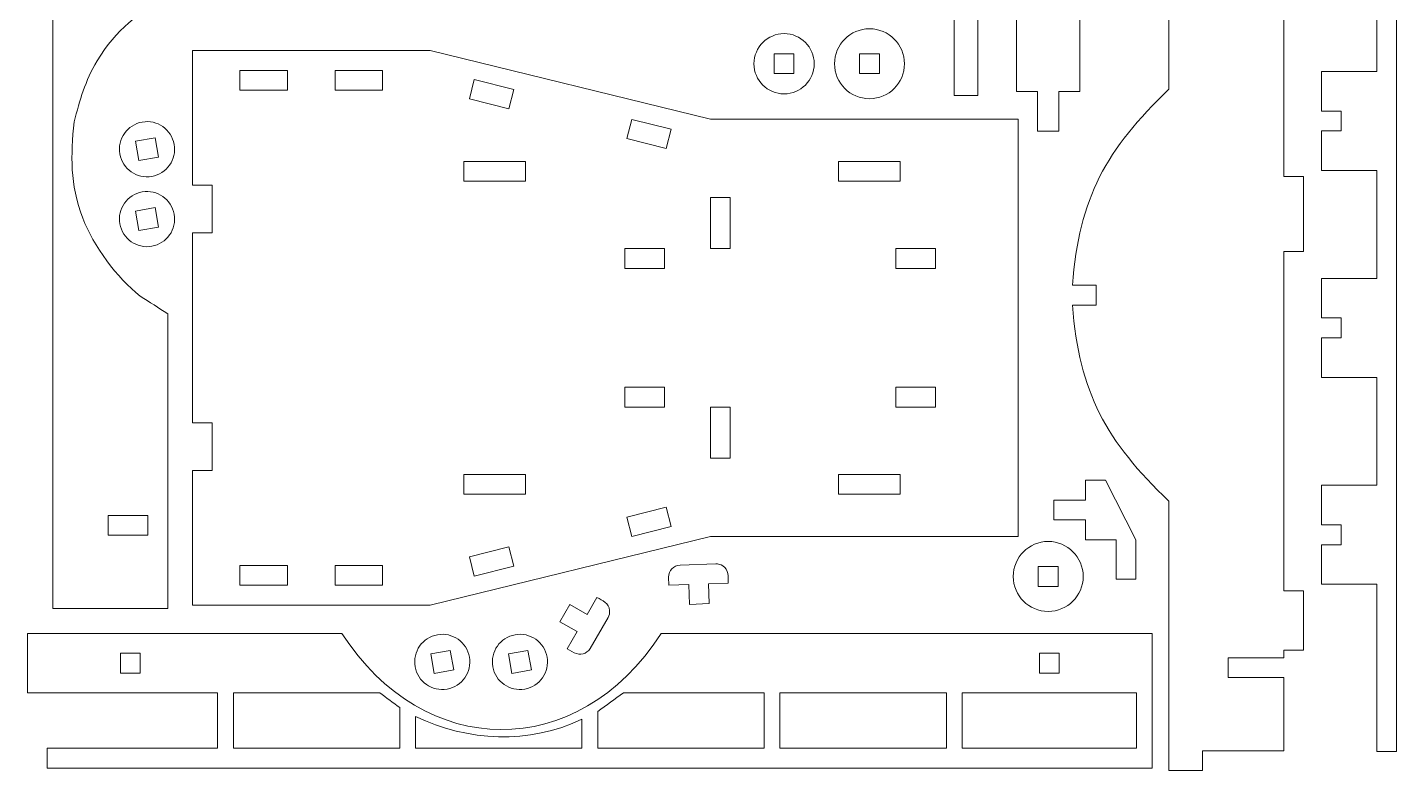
# Model space of a CAD drawing. Header units: centimetres. Extents: x -58 to 45, y -38 to 28.
# Drawn here: x -58.15 to -40.52, y 0.32 to 9.89 of the extents above; entities that cross this region are included whole.
import ezdxf

# ---------------------------------------------------------------- set-up
doc = ezdxf.new("R2010")
doc.units = ezdxf.units.CM
doc.header["$MEASUREMENT"] = 0

msp = doc.modelspace()

# ---------------------------------------------------------------- linework, layer by layer
at = {"color": 250, "lineweight": 9}
for points, knots in [([(-43.1975, 19.09445), (-43.1975, 19.09445), (-43.45248, 19.09445), (-43.45248, 19.09445), (-43.45248, 19.09445), (-43.45248, 19.09445), (-43.45248, 23.12321), (-43.45248, 23.12321), (-43.45248, 23.12321), (-43.45248, 23.12321), (-43.1975, 23.12321), (-43.1975, 23.12321), (-43.1975, 23.12321), (-43.1975, 23.12321), (-43.1975, 23.91877), (-43.1975, 23.91877), (-43.1975, 23.91877), (-43.1975, 23.91877), (-43.45248, 23.91877), (-43.45248, 23.91877), (-43.45248, 23.91877), (-43.45248, 23.91877), (-43.45248, 25.43925), (-43.45248, 25.43925), (-43.45248, 25.43925), (-43.45847, 26.05536), (-43.55644, 26.63828), (-43.7661, 27.2186), (-43.7661, 27.2186), (-43.7875, 27.27782), (-43.82487, 27.39422), (-43.86602, 27.44126), (-43.86602, 27.44126), (-43.95229, 27.53989), (-44.11148, 27.55054), (-44.21012, 27.46428), (-44.21012, 27.46428), (-44.27222, 27.40997), (-44.30482, 27.3144), (-44.28882, 27.23346), (-44.28882, 27.23346), (-44.28882, 27.23346), (-44.26844, 27.17315), (-44.26844, 27.17315), (-44.26844, 27.17315), (-44.26844, 27.17315), (-44.3969, 26.82583), (-44.3969, 26.82583), (-44.3969, 26.82583), (-44.46217, 26.63022), (-44.54593, 26.31239), (-44.58552, 26.11002), (-44.58552, 26.11002), (-44.62512, 25.90765), (-44.66734, 25.58166), (-44.68062, 25.37589), (-44.68062, 25.37589), (-44.68062, 25.37589), (-44.68844, 25.13326), (-44.68844, 25.13326), (-44.68844, 25.13326), (-44.68844, 25.13326), (-44.38656, 25.13326), (-44.38656, 25.13326), (-44.38656, 25.13326), (-44.38656, 25.13326), (-44.38656, 24.87828), (-44.38656, 24.87828), (-44.38656, 24.87828), (-44.38656, 24.87828), (-44.68844, 24.87828), (-44.68844, 24.87828), (-44.68844, 24.87828), (-44.68844, 24.87828), (-44.68062, 24.63565), (-44.68062, 24.63565), (-44.68062, 24.63565), (-44.66734, 24.42988), (-44.62512, 24.1039), (-44.58552, 23.90154), (-44.58552, 23.90154), (-44.54592, 23.69913), (-44.46218, 23.38137), (-44.3969, 23.18572), (-44.3969, 23.18572), (-44.3969, 23.18572), (-44.26844, 22.83839), (-44.26844, 22.83839), (-44.26844, 22.83839), (-44.26844, 22.83839), (-44.44133, 21.51638), (-44.44133, 21.51638), (-44.44133, 21.51638), (-44.44133, 21.51638), (-43.96246, 21.51638), (-43.96246, 21.51638), (-43.96246, 21.51638), (-43.96246, 21.51638), (-43.96246, 21.2614), (-43.96246, 21.2614), (-43.96246, 21.2614), (-43.96246, 21.2614), (-44.44133, 21.2614), (-44.44133, 21.2614), (-44.44133, 21.2614), (-44.44133, 21.2614), (-44.38591, 19.19211), (-44.38591, 19.19211), (-44.38591, 19.19211), (-44.38591, 19.19211), (-43.96276, 19.20344), (-43.96276, 19.20344), (-43.96276, 19.20344), (-43.96276, 19.20344), (-43.95593, 18.94855), (-43.95593, 18.94855), (-43.95593, 18.94855), (-43.95593, 18.94855), (-44.37908, 18.93721), (-44.37908, 18.93721), (-44.37908, 18.93721), (-44.37908, 18.93721), (-44.32171, 16.79525), (-44.32171, 16.79525), (-44.32171, 16.79525), (-44.32171, 16.79525), (-43.89856, 16.80657), (-43.89856, 16.80657), (-43.89856, 16.80657), (-43.89856, 16.80657), (-43.89174, 16.55168), (-43.89174, 16.55168), (-43.89174, 16.55168), (-43.89174, 16.55168), (-44.31488, 16.54035), (-44.31488, 16.54035), (-44.31488, 16.54035), (-44.31488, 16.54035), (-44.26844, 14.80636), (-44.26844, 14.80636), (-44.26844, 14.80636), (-44.26844, 14.80636), (-43.45248, 10.30184), (-43.45248, 10.30184), (-43.45248, 10.30184), (-43.45248, 10.30184), (-43.45248, 9.09468), (-43.45248, 9.09468), (-43.45248, 9.09468), (-44.25792, 8.32366), (-44.60984, 7.69559), (-44.69254, 6.57032), (-44.69254, 6.57032), (-44.69254, 6.57032), (-44.38656, 6.57032), (-44.38656, 6.57032), (-44.38656, 6.57032), (-44.38656, 6.57032), (-44.38656, 6.31534), (-44.38656, 6.31534), (-44.38656, 6.31534), (-44.38656, 6.31534), (-44.69254, 6.31534), (-44.69254, 6.31534), (-44.69254, 6.31534), (-44.60983, 5.19007), (-44.25792, 4.562), (-43.45248, 3.79098), (-43.45248, 3.79098), (-43.45248, 3.79098), (-43.45248, 0.32318), (-43.45248, 0.32318), (-43.45248, 0.32318), (-43.45248, 0.32318), (-43.01901, 0.32318), (-43.01901, 0.32318), (-43.01901, 0.32318), (-43.01901, 0.32318), (-43.01901, 0.57816), (-43.01901, 0.57816), (-43.01901, 0.57816), (-43.01901, 0.57816), (-41.97357, 0.57816), (-41.97357, 0.57816), (-41.97357, 0.57816), (-41.97357, 0.57816), (-41.97357, 1.52161), (-41.97357, 1.52161), (-41.97357, 1.52161), (-41.97357, 1.52161), (-42.68753, 1.52161), (-42.68753, 1.52161), (-42.68753, 1.52161), (-42.68753, 1.52161), (-42.68753, 1.77659), (-42.68753, 1.77659), (-42.68753, 1.77659), (-42.68753, 1.77659), (-41.97357, 1.77659), (-41.97357, 1.77659), (-41.97357, 1.77659), (-41.97357, 1.77659), (-41.97357, 1.87481), (-41.97357, 1.87481), (-41.97357, 1.87481), (-41.97357, 1.87481), (-41.71859, 1.87481), (-41.71859, 1.87481), (-41.71859, 1.87481), (-41.71859, 1.87481), (-41.71859, 2.63749), (-41.71859, 2.63749), (-41.71859, 2.63749), (-41.71859, 2.63749), (-41.97357, 2.63749), (-41.97357, 2.63749), (-41.97357, 2.63749), (-41.97357, 2.63749), (-41.97357, 7.00512), (-41.97357, 7.00512), (-41.97357, 7.00512), (-41.97357, 7.00512), (-41.71859, 7.00512), (-41.71859, 7.00512), (-41.71859, 7.00512), (-41.71859, 7.00512), (-41.71859, 7.97178), (-41.71859, 7.97178), (-41.71859, 7.97178), (-41.71859, 7.97178), (-41.97357, 7.97178), (-41.97357, 7.97178), (-41.97357, 7.97178), (-41.97357, 7.97178), (-41.97357, 11.82945), (-41.97357, 11.82945), (-41.97357, 11.82945), (-41.97357, 11.82945), (-41.71859, 11.82945), (-41.71859, 11.82945), (-41.71859, 11.82945), (-41.71859, 11.82945), (-41.71859, 12.79611), (-41.71859, 12.79611), (-41.71859, 12.79611), (-41.71859, 12.79611), (-41.97357, 12.79611), (-41.97357, 12.79611), (-41.97357, 12.79611), (-41.97357, 12.79611), (-41.97357, 13.35294), (-41.97357, 13.35294), (-41.97357, 13.35294), (-41.97357, 13.35294), (-42.68753, 13.35294), (-42.68753, 13.35294), (-42.68753, 13.35294), (-42.68753, 13.35294), (-42.68753, 13.60792), (-42.68753, 13.60792), (-42.68753, 13.60792), (-42.68753, 13.60792), (-41.97357, 13.60792), (-41.97357, 13.60792), (-41.97357, 13.60792), (-41.97357, 13.60792), (-41.97357, 14.80636), (-41.97357, 14.80636), (-41.97357, 14.80636), (-41.97357, 14.80636), (-43.45248, 14.80636), (-43.45248, 14.80636), (-43.45248, 14.80636), (-43.45248, 14.80636), (-43.45248, 18.2989), (-43.45248, 18.2989), (-43.45248, 18.2989), (-43.45248, 18.2989), (-43.1975, 18.2989), (-43.1975, 18.2989), (-43.1975, 18.2989), (-43.1975, 18.2989), (-43.1975, 19.09445), (-43.1975, 19.09445)], [0, 0, 0, 0, 0.01388889, 0.01388889, 0.01388889, 0.01388889, 0.02777778, 0.02777778, 0.02777778, 0.02777778, 0.04166667, 0.04166667, 0.04166667, 0.04166667, 0.05555556, 0.05555556, 0.05555556, 0.05555556, 0.06944444, 0.06944444, 0.06944444, 0.06944444, 0.08333333, 0.08333333, 0.08333333, 0.08333333, 0.09722222, 0.09722222, 0.09722222, 0.09722222, 0.11111111, 0.11111111, 0.11111111, 0.11111111, 0.125, 0.125, 0.125, 0.125, 0.13888889, 0.13888889, 0.13888889, 0.13888889, 0.15277778, 0.15277778, 0.15277778, 0.15277778, 0.16666667, 0.16666667, 0.16666667, 0.16666667, 0.18055556, 0.18055556, 0.18055556, 0.18055556, 0.19444444, 0.19444444, 0.19444444, 0.19444444, 0.20833333, 0.20833333, 0.20833333, 0.20833333, 0.22222222, 0.22222222, 0.22222222, 0.22222222, 0.23611111, 0.23611111, 0.23611111, 0.23611111, 0.25, 0.25, 0.25, 0.25, 0.26388889, 0.26388889, 0.26388889, 0.26388889, 0.27777778, 0.27777778, 0.27777778, 0.27777778, 0.29166667, 0.29166667, 0.29166667, 0.29166667, 0.30555556, 0.30555556, 0.30555556, 0.30555556, 0.31944444, 0.31944444, 0.31944444, 0.31944444, 0.33333333, 0.33333333, 0.33333333, 0.33333333, 0.34722222, 0.34722222, 0.34722222, 0.34722222, 0.36111111, 0.36111111, 0.36111111, 0.36111111, 0.375, 0.375, 0.375, 0.375, 0.38888889, 0.38888889, 0.38888889, 0.38888889, 0.40277778, 0.40277778, 0.40277778, 0.40277778, 0.41666667, 0.41666667, 0.41666667, 0.41666667, 0.43055556, 0.43055556, 0.43055556, 0.43055556, 0.44444444, 0.44444444, 0.44444444, 0.44444444, 0.45833333, 0.45833333, 0.45833333, 0.45833333, 0.47222222, 0.47222222, 0.47222222, 0.47222222, 0.48611111, 0.48611111, 0.48611111, 0.48611111, 0.5, 0.5, 0.5, 0.5, 0.51388889, 0.51388889, 0.51388889, 0.51388889, 0.52777778, 0.52777778, 0.52777778, 0.52777778, 0.54166667, 0.54166667, 0.54166667, 0.54166667, 0.55555556, 0.55555556, 0.55555556, 0.55555556, 0.56944444, 0.56944444, 0.56944444, 0.56944444, 0.58333333, 0.58333333, 0.58333333, 0.58333333, 0.59722222, 0.59722222, 0.59722222, 0.59722222, 0.61111111, 0.61111111, 0.61111111, 0.61111111, 0.625, 0.625, 0.625, 0.625, 0.63888889, 0.63888889, 0.63888889, 0.63888889, 0.65277778, 0.65277778, 0.65277778, 0.65277778, 0.66666667, 0.66666667, 0.66666667, 0.66666667, 0.68055556, 0.68055556, 0.68055556, 0.68055556, 0.69444444, 0.69444444, 0.69444444, 0.69444444, 0.70833333, 0.70833333, 0.70833333, 0.70833333, 0.72222222, 0.72222222, 0.72222222, 0.72222222, 0.73611111, 0.73611111, 0.73611111, 0.73611111, 0.75, 0.75, 0.75, 0.75, 0.76388889, 0.76388889, 0.76388889, 0.76388889, 0.77777778, 0.77777778, 0.77777778, 0.77777778, 0.79166667, 0.79166667, 0.79166667, 0.79166667, 0.80555556, 0.80555556, 0.80555556, 0.80555556, 0.81944444, 0.81944444, 0.81944444, 0.81944444, 0.83333333, 0.83333333, 0.83333333, 0.83333333, 0.84722222, 0.84722222, 0.84722222, 0.84722222, 0.86111111, 0.86111111, 0.86111111, 0.86111111, 0.875, 0.875, 0.875, 0.875, 0.88888889, 0.88888889, 0.88888889, 0.88888889, 0.90277778, 0.90277778, 0.90277778, 0.90277778, 0.91666667, 0.91666667, 0.91666667, 0.91666667, 0.93055556, 0.93055556, 0.93055556, 0.93055556, 0.94444444, 0.94444444, 0.94444444, 0.94444444, 0.95833333, 0.95833333, 0.95833333, 0.95833333, 0.97222222, 0.97222222, 0.97222222, 0.97222222, 1, 1, 1, 1]), ([(-46.21712, 10.29059), (-46.21712, 10.29059), (-46.21712, 9.01567), (-46.21712, 9.01567), (-46.21712, 9.01567), (-46.21712, 9.01567), (-45.91114, 9.01567), (-45.91114, 9.01567), (-45.91114, 9.01567), (-45.91114, 9.01567), (-45.91114, 17.4302), (-45.91114, 17.4302), (-45.91114, 17.4302), (-45.91114, 17.4302), (-46.21712, 17.4302), (-46.21712, 17.4302), (-46.21712, 17.4302), (-46.21712, 17.4302), (-46.21712, 16.15527), (-46.21712, 16.15527), (-46.21712, 16.15527), (-46.21712, 16.15527), (-46.54845, 16.15527), (-46.54845, 16.15527), (-46.54845, 16.15527), (-46.54845, 16.15527), (-46.89998, 15.91049), (-46.89998, 15.91049), (-46.89998, 15.91049), (-46.89998, 15.91049), (-46.89998, 15.36481), (-46.89998, 15.36481), (-46.89998, 15.36481), (-46.89998, 15.36481), (-46.39001, 15.36481), (-46.39001, 15.36481), (-46.39001, 15.36481), (-46.39001, 15.36481), (-46.39001, 15.10983), (-46.39001, 15.10983), (-46.39001, 15.10983), (-46.39001, 15.10983), (-46.89998, 15.10983), (-46.89998, 15.10983), (-46.89998, 15.10983), (-46.89998, 15.10983), (-46.89998, 11.33604), (-46.89998, 11.33604), (-46.89998, 11.33604), (-46.89998, 11.33604), (-46.39001, 11.33604), (-46.39001, 11.33604), (-46.39001, 11.33604), (-46.39001, 11.33604), (-46.39001, 11.08105), (-46.39001, 11.08105), (-46.39001, 11.08105), (-46.39001, 11.08105), (-46.89998, 11.08105), (-46.89998, 11.08105), (-46.89998, 11.08105), (-46.89998, 11.08105), (-46.89998, 10.53537), (-46.89998, 10.53537), (-46.89998, 10.53537), (-46.89998, 10.53537), (-46.54845, 10.29059), (-46.54845, 10.29059), (-46.54845, 10.29059), (-46.54845, 10.29059), (-46.21712, 10.29059), (-46.21712, 10.29059)], [0, 0, 0, 0, 0.05263158, 0.05263158, 0.05263158, 0.05263158, 0.10526316, 0.10526316, 0.10526316, 0.10526316, 0.15789474, 0.15789474, 0.15789474, 0.15789474, 0.21052632, 0.21052632, 0.21052632, 0.21052632, 0.26315789, 0.26315789, 0.26315789, 0.26315789, 0.31578947, 0.31578947, 0.31578947, 0.31578947, 0.36842105, 0.36842105, 0.36842105, 0.36842105, 0.42105263, 0.42105263, 0.42105263, 0.42105263, 0.47368421, 0.47368421, 0.47368421, 0.47368421, 0.52631579, 0.52631579, 0.52631579, 0.52631579, 0.57894737, 0.57894737, 0.57894737, 0.57894737, 0.63157895, 0.63157895, 0.63157895, 0.63157895, 0.68421053, 0.68421053, 0.68421053, 0.68421053, 0.73684211, 0.73684211, 0.73684211, 0.73684211, 0.78947368, 0.78947368, 0.78947368, 0.78947368, 0.84210526, 0.84210526, 0.84210526, 0.84210526, 0.89473684, 0.89473684, 0.89473684, 0.89473684, 1, 1, 1, 1]), ([(-47.30556, 9.87293), (-47.05703, 9.87293), (-46.85556, 9.67146), (-46.85556, 9.42293), (-46.85556, 9.42293), (-46.85556, 9.1744), (-47.05703, 8.97293), (-47.30556, 8.97293), (-47.30556, 8.97293), (-47.55409, 8.97293), (-47.75556, 9.1744), (-47.75556, 9.42293), (-47.75556, 9.42293), (-47.75556, 9.67146), (-47.55409, 9.87293), (-47.30556, 9.87293)], [0, 0, 0, 0, 0.2, 0.2, 0.2, 0.2, 0.4, 0.4, 0.4, 0.4, 0.6, 0.6, 0.6, 0.6, 1, 1, 1, 1]), ([(-48.40556, 9.81041), (-48.19156, 9.81041), (-48.01808, 9.63693), (-48.01808, 9.42293), (-48.01808, 9.42293), (-48.01808, 9.20893), (-48.19156, 9.03545), (-48.40556, 9.03545), (-48.40556, 9.03545), (-48.61956, 9.03545), (-48.79304, 9.20893), (-48.79304, 9.42293), (-48.79304, 9.42293), (-48.79304, 9.63693), (-48.61956, 9.81041), (-48.40556, 9.81041)], [0, 0, 0, 0, 0.2, 0.2, 0.2, 0.2, 0.4, 0.4, 0.4, 0.4, 0.6, 0.6, 0.6, 0.6, 1, 1, 1, 1]), ([(-48.53302, 9.29546), (-48.53302, 9.29546), (-48.27809, 9.29546), (-48.27809, 9.29546), (-48.27809, 9.29546), (-48.27809, 9.29546), (-48.27809, 9.55039), (-48.27809, 9.55039), (-48.27809, 9.55039), (-48.27809, 9.55039), (-48.53302, 9.55039), (-48.53302, 9.55039), (-48.53302, 9.55039), (-48.53302, 9.55039), (-48.53302, 9.29546), (-48.53302, 9.29546)], [0, 0, 0, 0, 0.2, 0.2, 0.2, 0.2, 0.4, 0.4, 0.4, 0.4, 0.6, 0.6, 0.6, 0.6, 1, 1, 1, 1]), ([(-47.17809, 9.29547), (-47.17809, 9.29547), (-47.43302, 9.29547), (-47.43302, 9.29547), (-47.43302, 9.29547), (-47.43302, 9.29547), (-47.43302, 9.55039), (-47.43302, 9.55039), (-47.43302, 9.55039), (-47.43302, 9.55039), (-47.17809, 9.55039), (-47.17809, 9.55039), (-47.17809, 9.55039), (-47.17809, 9.55039), (-47.17809, 9.29547), (-47.17809, 9.29547)], [0, 0, 0, 0, 0.2, 0.2, 0.2, 0.2, 0.4, 0.4, 0.4, 0.4, 0.6, 0.6, 0.6, 0.6, 1, 1, 1, 1]), ([(-56.95514, 8.26129), (-56.98918, 8.45435), (-56.86026, 8.63847), (-56.6672, 8.67251), (-56.6672, 8.67251), (-56.47414, 8.70655), (-56.29002, 8.57763), (-56.25598, 8.38457), (-56.25598, 8.38457), (-56.22194, 8.19151), (-56.35086, 8.00739), (-56.54392, 7.97335), (-56.54392, 7.97335), (-56.73698, 7.93931), (-56.9211, 8.06823), (-56.95514, 8.26129)], [0, 0, 0, 0, 0.2, 0.2, 0.2, 0.2, 0.4, 0.4, 0.4, 0.4, 0.6, 0.6, 0.6, 0.6, 1, 1, 1, 1]), ([(-56.4579, 8.21955), (-56.4579, 8.21955), (-56.50216, 8.47061), (-56.50216, 8.47061), (-56.50216, 8.47061), (-56.50216, 8.47061), (-56.75322, 8.42634), (-56.75322, 8.42634), (-56.75322, 8.42634), (-56.75322, 8.42634), (-56.70895, 8.17528), (-56.70895, 8.17528), (-56.70895, 8.17528), (-56.70895, 8.17528), (-56.4579, 8.21955), (-56.4579, 8.21955)], [0, 0, 0, 0, 0.2, 0.2, 0.2, 0.2, 0.4, 0.4, 0.4, 0.4, 0.6, 0.6, 0.6, 0.6, 1, 1, 1, 1]), ([(-56.95514, 7.36129), (-56.98918, 7.55435), (-56.86026, 7.73847), (-56.6672, 7.77251), (-56.6672, 7.77251), (-56.47414, 7.80655), (-56.29002, 7.67763), (-56.25598, 7.48457), (-56.25598, 7.48457), (-56.22194, 7.29151), (-56.35086, 7.10739), (-56.54392, 7.07335), (-56.54392, 7.07335), (-56.73698, 7.03931), (-56.9211, 7.16823), (-56.95514, 7.36129)], [0, 0, 0, 0, 0.2, 0.2, 0.2, 0.2, 0.4, 0.4, 0.4, 0.4, 0.6, 0.6, 0.6, 0.6, 1, 1, 1, 1]), ([(-56.4579, 7.31955), (-56.4579, 7.31955), (-56.50216, 7.57061), (-56.50216, 7.57061), (-56.50216, 7.57061), (-56.50216, 7.57061), (-56.75322, 7.52634), (-56.75322, 7.52634), (-56.75322, 7.52634), (-56.75322, 7.52634), (-56.70895, 7.27528), (-56.70895, 7.27528), (-56.70895, 7.27528), (-56.70895, 7.27528), (-56.4579, 7.31955), (-56.4579, 7.31955)], [0, 0, 0, 0, 0.2, 0.2, 0.2, 0.2, 0.4, 0.4, 0.4, 0.4, 0.6, 0.6, 0.6, 0.6, 1, 1, 1, 1]), ([(-45.00556, 3.27293), (-44.75703, 3.27293), (-44.55556, 3.07146), (-44.55556, 2.82293), (-44.55556, 2.82293), (-44.55556, 2.5744), (-44.75703, 2.37293), (-45.00556, 2.37293), (-45.00556, 2.37293), (-45.25409, 2.37293), (-45.45556, 2.5744), (-45.45556, 2.82293), (-45.45556, 2.82293), (-45.45556, 3.07146), (-45.25409, 3.27293), (-45.00556, 3.27293)], [0, 0, 0, 0, 0.2, 0.2, 0.2, 0.2, 0.4, 0.4, 0.4, 0.4, 0.6, 0.6, 0.6, 0.6, 1, 1, 1, 1]), ([(-44.87809, 2.69547), (-44.87809, 2.69547), (-45.13302, 2.69547), (-45.13302, 2.69547), (-45.13302, 2.69547), (-45.13302, 2.69547), (-45.13302, 2.95039), (-45.13302, 2.95039), (-45.13302, 2.95039), (-45.13302, 2.95039), (-44.87809, 2.95039), (-44.87809, 2.95039), (-44.87809, 2.95039), (-44.87809, 2.95039), (-44.87809, 2.69547), (-44.87809, 2.69547)], [0, 0, 0, 0, 0.2, 0.2, 0.2, 0.2, 0.4, 0.4, 0.4, 0.4, 0.6, 0.6, 0.6, 0.6, 1, 1, 1, 1]), ([(-53.15514, 1.66129), (-53.18918, 1.85435), (-53.06026, 2.03847), (-52.8672, 2.07251), (-52.8672, 2.07251), (-52.67414, 2.10655), (-52.49002, 1.97763), (-52.45598, 1.78457), (-52.45598, 1.78457), (-52.42194, 1.59151), (-52.55086, 1.40739), (-52.74392, 1.37335), (-52.74392, 1.37335), (-52.93698, 1.33931), (-53.1211, 1.46823), (-53.15514, 1.66129)], [0, 0, 0, 0, 0.2, 0.2, 0.2, 0.2, 0.4, 0.4, 0.4, 0.4, 0.6, 0.6, 0.6, 0.6, 1, 1, 1, 1]), ([(-52.15514, 1.66129), (-52.18918, 1.85435), (-52.06026, 2.03847), (-51.8672, 2.07251), (-51.8672, 2.07251), (-51.67414, 2.10655), (-51.49002, 1.97763), (-51.45598, 1.78457), (-51.45598, 1.78457), (-51.42194, 1.59151), (-51.55086, 1.40739), (-51.74392, 1.37335), (-51.74392, 1.37335), (-51.93698, 1.33931), (-52.1211, 1.46823), (-52.15514, 1.66129)], [0, 0, 0, 0, 0.2, 0.2, 0.2, 0.2, 0.4, 0.4, 0.4, 0.4, 0.6, 0.6, 0.6, 0.6, 1, 1, 1, 1]), ([(-52.6579, 1.61955), (-52.6579, 1.61955), (-52.70216, 1.87061), (-52.70216, 1.87061), (-52.70216, 1.87061), (-52.70216, 1.87061), (-52.95322, 1.82634), (-52.95322, 1.82634), (-52.95322, 1.82634), (-52.95322, 1.82634), (-52.90895, 1.57528), (-52.90895, 1.57528), (-52.90895, 1.57528), (-52.90895, 1.57528), (-52.6579, 1.61955), (-52.6579, 1.61955)], [0, 0, 0, 0, 0.2, 0.2, 0.2, 0.2, 0.4, 0.4, 0.4, 0.4, 0.6, 0.6, 0.6, 0.6, 1, 1, 1, 1]), ([(-51.6579, 1.61955), (-51.6579, 1.61955), (-51.70216, 1.87061), (-51.70216, 1.87061), (-51.70216, 1.87061), (-51.70216, 1.87061), (-51.95322, 1.82634), (-51.95322, 1.82634), (-51.95322, 1.82634), (-51.95322, 1.82634), (-51.90895, 1.57528), (-51.90895, 1.57528), (-51.90895, 1.57528), (-51.90895, 1.57528), (-51.6579, 1.61955), (-51.6579, 1.61955)], [0, 0, 0, 0, 0.2, 0.2, 0.2, 0.2, 0.4, 0.4, 0.4, 0.4, 0.6, 0.6, 0.6, 0.6, 1, 1, 1, 1])]:
    msp.add_open_spline(points, degree=3, knots=knots, dxfattribs=at)
at = {"lineweight": 9}
for points, knots in [([(-57.54477, 8.67706), (-57.58507, 8.23395), (-57.60194, 7.88327), (-57.43179, 7.43518), (-57.43179, 7.43518), (-57.2959, 7.07731), (-56.99359, 6.66709), (-56.69201, 6.43132), (-56.69201, 6.43132), (-56.57428, 6.35539), (-56.45655, 6.27947), (-56.33882, 6.20354), (-56.33882, 6.20354), (-56.33882, 4.93921), (-56.33882, 3.67489), (-56.33882, 2.41056), (-56.33882, 2.41056), (-56.83167, 2.41056), (-57.32453, 2.41056), (-57.81738, 2.41056), (-57.81738, 2.41056), (-57.81738, 6.36188), (-57.81738, 10.3132), (-57.81738, 14.26452), (-57.81738, 14.26452), (-57.90235, 14.26452), (-57.98733, 14.26452), (-58.0723, 14.26452), (-58.0723, 14.26452), (-58.0723, 14.52794), (-58.0723, 14.79136), (-58.0723, 15.05478), (-58.0723, 15.05478), (-57.98733, 15.05478), (-57.90235, 15.05478), (-57.81738, 15.05478), (-57.81738, 15.05478), (-57.81738, 15.58162), (-57.81738, 16.10847), (-57.81738, 16.63531), (-57.81738, 16.63531), (-57.32453, 16.63531), (-56.83167, 16.63531), (-56.33882, 16.63531), (-56.33882, 16.63531), (-56.33882, 14.52804), (-56.33882, 12.42076), (-56.33882, 10.31349), (-56.33882, 10.31349), (-56.71275, 10.07232), (-56.99937, 9.86968), (-57.24761, 9.45962), (-57.24761, 9.45962), (-57.40577, 9.19837), (-57.4674, 8.95426), (-57.54477, 8.67706)], [0, 0, 0, 0, 0.06666667, 0.06666667, 0.06666667, 0.06666667, 0.13333333, 0.13333333, 0.13333333, 0.13333333, 0.2, 0.2, 0.2, 0.2, 0.26666667, 0.26666667, 0.26666667, 0.26666667, 0.33333333, 0.33333333, 0.33333333, 0.33333333, 0.4, 0.4, 0.4, 0.4, 0.46666667, 0.46666667, 0.46666667, 0.46666667, 0.53333333, 0.53333333, 0.53333333, 0.53333333, 0.6, 0.6, 0.6, 0.6, 0.66666667, 0.66666667, 0.66666667, 0.66666667, 0.73333333, 0.73333333, 0.73333333, 0.73333333, 0.8, 0.8, 0.8, 0.8, 0.86666667, 0.86666667, 0.86666667, 0.86666667, 1, 1, 1, 1]), ([(-45.14152, 15.69186), (-45.14152, 15.69186), (-45.14152, 15.18201), (-45.14152, 15.18201), (-45.14152, 15.18201), (-45.14152, 15.18201), (-45.41344, 15.18201), (-45.41344, 15.18201), (-45.41344, 15.18201), (-45.41344, 15.18201), (-45.41344, 9.06384), (-45.41344, 9.06384), (-45.41344, 9.06384), (-45.41344, 9.06384), (-45.14152, 9.06384), (-45.14152, 9.06384), (-45.14152, 9.06384), (-45.14152, 9.06384), (-45.14152, 8.554), (-45.14152, 8.554), (-45.14152, 8.554), (-45.14152, 8.554), (-44.8696, 8.554), (-44.8696, 8.554), (-44.8696, 8.554), (-44.8696, 8.554), (-44.8696, 9.06384), (-44.8696, 9.06384), (-44.8696, 9.06384), (-44.8696, 9.06384), (-44.59768, 9.06384), (-44.59768, 9.06384), (-44.59768, 9.06384), (-44.59768, 9.06384), (-44.59768, 15.18201), (-44.59768, 15.18201), (-44.59768, 15.18201), (-44.59768, 15.18201), (-44.8696, 15.18201), (-44.8696, 15.18201), (-44.8696, 15.18201), (-44.8696, 15.18201), (-44.8696, 15.69186), (-44.8696, 15.69186), (-44.8696, 15.69186), (-44.8696, 15.69186), (-45.14152, 15.69186), (-45.14152, 15.69186)], [0, 0, 0, 0, 0.07692308, 0.07692308, 0.07692308, 0.07692308, 0.15384615, 0.15384615, 0.15384615, 0.15384615, 0.23076923, 0.23076923, 0.23076923, 0.23076923, 0.30769231, 0.30769231, 0.30769231, 0.30769231, 0.38461538, 0.38461538, 0.38461538, 0.38461538, 0.46153846, 0.46153846, 0.46153846, 0.46153846, 0.53846154, 0.53846154, 0.53846154, 0.53846154, 0.61538462, 0.61538462, 0.61538462, 0.61538462, 0.69230769, 0.69230769, 0.69230769, 0.69230769, 0.76923077, 0.76923077, 0.76923077, 0.76923077, 0.84615385, 0.84615385, 0.84615385, 0.84615385, 1, 1, 1, 1]), ([(-41.23499, 3.23152), (-41.23499, 3.23152), (-41.23499, 3.48644), (-41.23499, 3.48644), (-41.23499, 3.48644), (-41.23499, 3.48644), (-41.48992, 3.48644), (-41.48992, 3.48644), (-41.48992, 3.48644), (-41.48992, 3.48644), (-41.48992, 3.99629), (-41.48992, 3.99629), (-41.48992, 3.99629), (-41.48992, 3.99629), (-40.77613, 3.99629), (-40.77613, 3.99629), (-40.77613, 3.99629), (-40.77613, 3.99629), (-40.77613, 5.38563), (-40.77613, 5.38563), (-40.77613, 5.38563), (-40.77613, 5.38563), (-41.48992, 5.38563), (-41.48992, 5.38563), (-41.48992, 5.38563), (-41.48992, 5.38563), (-41.48992, 5.89547), (-41.48992, 5.89547), (-41.48992, 5.89547), (-41.48992, 5.89547), (-41.23499, 5.89547), (-41.23499, 5.89547), (-41.23499, 5.89547), (-41.23499, 5.89547), (-41.23499, 6.1504), (-41.23499, 6.1504), (-41.23499, 6.1504), (-41.23499, 6.1504), (-41.48992, 6.1504), (-41.48992, 6.1504), (-41.48992, 6.1504), (-41.48992, 6.1504), (-41.48992, 6.66024), (-41.48992, 6.66024), (-41.48992, 6.66024), (-41.48992, 6.66024), (-40.77613, 6.66024), (-40.77613, 6.66024), (-40.77613, 6.66024), (-40.77613, 6.66024), (-40.77613, 8.04958), (-40.77613, 8.04958), (-40.77613, 8.04958), (-40.77613, 8.04958), (-41.48992, 8.04958), (-41.48992, 8.04958), (-41.48992, 8.04958), (-41.48992, 8.04958), (-41.48992, 8.55943), (-41.48992, 8.55943), (-41.48992, 8.55943), (-41.48992, 8.55943), (-41.23499, 8.55943), (-41.23499, 8.55943), (-41.23499, 8.55943), (-41.23499, 8.55943), (-41.23499, 8.81435), (-41.23499, 8.81435), (-41.23499, 8.81435), (-41.23499, 8.81435), (-41.48992, 8.81435), (-41.48992, 8.81435), (-41.48992, 8.81435), (-41.48992, 8.81435), (-41.48992, 9.3242), (-41.48992, 9.3242), (-41.48992, 9.3242), (-41.48992, 9.3242), (-40.77613, 9.3242), (-40.77613, 9.3242), (-40.77613, 9.3242), (-40.77613, 9.3242), (-40.77613, 11.4783), (-40.77613, 11.4783), (-40.77613, 11.4783), (-40.77613, 11.4783), (-40.52121, 11.4783), (-40.52121, 11.4783), (-40.52121, 11.4783), (-40.52121, 11.4783), (-40.52121, 0.56757), (-40.52121, 0.56757), (-40.52121, 0.56757), (-40.52121, 0.56757), (-40.77613, 0.56757), (-40.77613, 0.56757), (-40.77613, 0.56757), (-40.77613, 0.56757), (-40.77613, 2.72167), (-40.77613, 2.72167), (-40.77613, 2.72167), (-40.77613, 2.72167), (-41.48992, 2.72167), (-41.48992, 2.72167), (-41.48992, 2.72167), (-41.48992, 2.72167), (-41.48992, 3.23152), (-41.48992, 3.23152), (-41.48992, 3.23152), (-41.48992, 3.23152), (-41.23499, 3.23152), (-41.23499, 3.23152)], [0, 0, 0, 0, 0.03448276, 0.03448276, 0.03448276, 0.03448276, 0.06896552, 0.06896552, 0.06896552, 0.06896552, 0.10344828, 0.10344828, 0.10344828, 0.10344828, 0.13793103, 0.13793103, 0.13793103, 0.13793103, 0.17241379, 0.17241379, 0.17241379, 0.17241379, 0.20689655, 0.20689655, 0.20689655, 0.20689655, 0.24137931, 0.24137931, 0.24137931, 0.24137931, 0.27586207, 0.27586207, 0.27586207, 0.27586207, 0.31034483, 0.31034483, 0.31034483, 0.31034483, 0.34482759, 0.34482759, 0.34482759, 0.34482759, 0.37931034, 0.37931034, 0.37931034, 0.37931034, 0.4137931, 0.4137931, 0.4137931, 0.4137931, 0.44827586, 0.44827586, 0.44827586, 0.44827586, 0.48275862, 0.48275862, 0.48275862, 0.48275862, 0.51724138, 0.51724138, 0.51724138, 0.51724138, 0.55172414, 0.55172414, 0.55172414, 0.55172414, 0.5862069, 0.5862069, 0.5862069, 0.5862069, 0.62068966, 0.62068966, 0.62068966, 0.62068966, 0.65517241, 0.65517241, 0.65517241, 0.65517241, 0.68965517, 0.68965517, 0.68965517, 0.68965517, 0.72413793, 0.72413793, 0.72413793, 0.72413793, 0.75862069, 0.75862069, 0.75862069, 0.75862069, 0.79310345, 0.79310345, 0.79310345, 0.79310345, 0.82758621, 0.82758621, 0.82758621, 0.82758621, 0.86206897, 0.86206897, 0.86206897, 0.86206897, 0.89655172, 0.89655172, 0.89655172, 0.89655172, 0.93103448, 0.93103448, 0.93103448, 0.93103448, 1, 1, 1, 1]), ([(-56.02072, 4.18748), (-56.02072, 4.18748), (-56.02072, 2.454), (-56.02072, 2.454), (-56.02072, 2.454), (-56.02072, 2.454), (-52.96164, 2.454), (-52.96164, 2.454), (-52.96164, 2.454), (-52.96164, 2.454), (-49.35467, 3.33708), (-49.35467, 3.33708), (-49.35467, 3.33708), (-49.35467, 3.33708), (-45.3904, 3.33708), (-45.3904, 3.33708), (-45.3904, 3.33708), (-45.3904, 3.33708), (-45.3904, 8.70877), (-45.3904, 8.70877), (-45.3904, 8.70877), (-45.3904, 8.70877), (-49.35467, 8.70877), (-49.35467, 8.70877), (-49.35467, 8.70877), (-49.35467, 8.70877), (-52.96164, 9.59186), (-52.96164, 9.59186), (-52.96164, 9.59186), (-52.96164, 9.59186), (-56.02072, 9.59186), (-56.02072, 9.59186), (-56.02072, 9.59186), (-56.02072, 9.59186), (-56.02072, 7.85838), (-56.02072, 7.85838), (-56.02072, 7.85838), (-56.02072, 7.85838), (-55.7658, 7.85838), (-55.7658, 7.85838), (-55.7658, 7.85838), (-55.7658, 7.85838), (-55.7658, 7.24656), (-55.7658, 7.24656), (-55.7658, 7.24656), (-55.7658, 7.24656), (-56.02072, 7.24656), (-56.02072, 7.24656), (-56.02072, 7.24656), (-56.02072, 7.24656), (-56.02072, 4.79929), (-56.02072, 4.79929), (-56.02072, 4.79929), (-56.02072, 4.79929), (-55.7658, 4.79929), (-55.7658, 4.79929), (-55.7658, 4.79929), (-55.7658, 4.79929), (-55.7658, 4.18748), (-55.7658, 4.18748), (-55.7658, 4.18748), (-55.7658, 4.18748), (-56.02072, 4.18748), (-56.02072, 4.18748)], [0, 0, 0, 0, 0.05882353, 0.05882353, 0.05882353, 0.05882353, 0.11764706, 0.11764706, 0.11764706, 0.11764706, 0.17647059, 0.17647059, 0.17647059, 0.17647059, 0.23529412, 0.23529412, 0.23529412, 0.23529412, 0.29411765, 0.29411765, 0.29411765, 0.29411765, 0.35294118, 0.35294118, 0.35294118, 0.35294118, 0.41176471, 0.41176471, 0.41176471, 0.41176471, 0.47058824, 0.47058824, 0.47058824, 0.47058824, 0.52941176, 0.52941176, 0.52941176, 0.52941176, 0.58823529, 0.58823529, 0.58823529, 0.58823529, 0.64705882, 0.64705882, 0.64705882, 0.64705882, 0.70588235, 0.70588235, 0.70588235, 0.70588235, 0.76470588, 0.76470588, 0.76470588, 0.76470588, 0.82352941, 0.82352941, 0.82352941, 0.82352941, 0.88235294, 0.88235294, 0.88235294, 0.88235294, 1, 1, 1, 1]), ([(-54.79708, 9.33693), (-54.79708, 9.33693), (-54.79708, 9.08201), (-54.79708, 9.08201), (-54.79708, 9.08201), (-54.79708, 9.08201), (-55.4089, 9.08201), (-55.4089, 9.08201), (-55.4089, 9.08201), (-55.4089, 9.08201), (-55.4089, 9.33693), (-55.4089, 9.33693), (-55.4089, 9.33693), (-55.4089, 9.33693), (-54.79708, 9.33693), (-54.79708, 9.33693)], [0, 0, 0, 0, 0.2, 0.2, 0.2, 0.2, 0.4, 0.4, 0.4, 0.4, 0.6, 0.6, 0.6, 0.6, 1, 1, 1, 1]), ([(-53.57345, 9.08201), (-53.57345, 9.08201), (-54.18527, 9.08201), (-54.18527, 9.08201), (-54.18527, 9.08201), (-54.18527, 9.08201), (-54.18527, 9.33693), (-54.18527, 9.33693), (-54.18527, 9.33693), (-54.18527, 9.33693), (-53.57345, 9.33693), (-53.57345, 9.33693), (-53.57345, 9.33693), (-53.57345, 9.33693), (-53.57345, 9.08201), (-53.57345, 9.08201)], [0, 0, 0, 0, 0.2, 0.2, 0.2, 0.2, 0.4, 0.4, 0.4, 0.4, 0.6, 0.6, 0.6, 0.6, 1, 1, 1, 1]), ([(-51.88595, 9.09075), (-51.88595, 9.09075), (-51.94836, 8.84358), (-51.94836, 8.84358), (-51.94836, 8.84358), (-51.94836, 8.84358), (-52.455, 8.9715), (-52.455, 8.9715), (-52.455, 8.9715), (-52.455, 8.9715), (-52.39259, 9.21867), (-52.39259, 9.21867), (-52.39259, 9.21867), (-52.39259, 9.21867), (-51.88595, 9.09075), (-51.88595, 9.09075)], [0, 0, 0, 0, 0.2, 0.2, 0.2, 0.2, 0.4, 0.4, 0.4, 0.4, 0.6, 0.6, 0.6, 0.6, 1, 1, 1, 1]), ([(-50.36605, 8.70698), (-50.36605, 8.70698), (-50.42845, 8.45981), (-50.42845, 8.45981), (-50.42845, 8.45981), (-50.42845, 8.45981), (-49.92182, 8.3319), (-49.92182, 8.3319), (-49.92182, 8.3319), (-49.92182, 8.3319), (-49.85941, 8.57906), (-49.85941, 8.57906), (-49.85941, 8.57906), (-49.85941, 8.57906), (-50.36605, 8.70698), (-50.36605, 8.70698)], [0, 0, 0, 0, 0.2, 0.2, 0.2, 0.2, 0.4, 0.4, 0.4, 0.4, 0.6, 0.6, 0.6, 0.6, 1, 1, 1, 1]), ([(-52.52903, 7.90936), (-52.52903, 7.90936), (-51.73367, 7.90936), (-51.73367, 7.90936), (-51.73367, 7.90936), (-51.73367, 7.90936), (-51.73367, 8.16428), (-51.73367, 8.16428), (-51.73367, 8.16428), (-51.73367, 8.16428), (-52.52903, 8.16428), (-52.52903, 8.16428), (-52.52903, 8.16428), (-52.52903, 8.16428), (-52.52903, 7.90936), (-52.52903, 7.90936)], [0, 0, 0, 0, 0.2, 0.2, 0.2, 0.2, 0.4, 0.4, 0.4, 0.4, 0.6, 0.6, 0.6, 0.6, 1, 1, 1, 1]), ([(-46.91051, 8.16428), (-46.91051, 8.16428), (-47.70587, 8.16428), (-47.70587, 8.16428), (-47.70587, 8.16428), (-47.70587, 8.16428), (-47.70587, 7.90936), (-47.70587, 7.90936), (-47.70587, 7.90936), (-47.70587, 7.90936), (-46.91051, 7.90936), (-46.91051, 7.90936), (-46.91051, 7.90936), (-46.91051, 7.90936), (-46.91051, 8.16428), (-46.91051, 8.16428)], [0, 0, 0, 0, 0.2, 0.2, 0.2, 0.2, 0.4, 0.4, 0.4, 0.4, 0.6, 0.6, 0.6, 0.6, 1, 1, 1, 1]), ([(-49.35467, 7.04262), (-49.35467, 7.04262), (-49.09974, 7.04262), (-49.09974, 7.04262), (-49.09974, 7.04262), (-49.09974, 7.04262), (-49.09974, 7.70158), (-49.09974, 7.70158), (-49.09974, 7.70158), (-49.09974, 7.70158), (-49.35467, 7.70158), (-49.35467, 7.70158), (-49.35467, 7.70158), (-49.35467, 7.70158), (-49.35467, 7.04262), (-49.35467, 7.04262)], [0, 0, 0, 0, 0.2, 0.2, 0.2, 0.2, 0.4, 0.4, 0.4, 0.4, 0.6, 0.6, 0.6, 0.6, 1, 1, 1, 1]), ([(-49.9459, 6.7877), (-49.9459, 6.7877), (-50.45575, 6.7877), (-50.45575, 6.7877), (-50.45575, 6.7877), (-50.45575, 6.7877), (-50.45575, 7.04262), (-50.45575, 7.04262), (-50.45575, 7.04262), (-50.45575, 7.04262), (-49.9459, 7.04262), (-49.9459, 7.04262), (-49.9459, 7.04262), (-49.9459, 7.04262), (-49.9459, 6.7877), (-49.9459, 6.7877)], [0, 0, 0, 0, 0.2, 0.2, 0.2, 0.2, 0.4, 0.4, 0.4, 0.4, 0.6, 0.6, 0.6, 0.6, 1, 1, 1, 1]), ([(-46.45854, 6.7877), (-46.45854, 6.7877), (-46.96839, 6.7877), (-46.96839, 6.7877), (-46.96839, 6.7877), (-46.96839, 6.7877), (-46.96839, 7.04262), (-46.96839, 7.04262), (-46.96839, 7.04262), (-46.96839, 7.04262), (-46.45854, 7.04262), (-46.45854, 7.04262), (-46.45854, 7.04262), (-46.45854, 7.04262), (-46.45854, 6.7877), (-46.45854, 6.7877)], [0, 0, 0, 0, 0.2, 0.2, 0.2, 0.2, 0.4, 0.4, 0.4, 0.4, 0.6, 0.6, 0.6, 0.6, 1, 1, 1, 1]), ([(-50.45575, 5.00323), (-50.45575, 5.00323), (-49.9459, 5.00323), (-49.9459, 5.00323), (-49.9459, 5.00323), (-49.9459, 5.00323), (-49.9459, 5.25816), (-49.9459, 5.25816), (-49.9459, 5.25816), (-49.9459, 5.25816), (-50.45575, 5.25816), (-50.45575, 5.25816), (-50.45575, 5.25816), (-50.45575, 5.25816), (-50.45575, 5.00323), (-50.45575, 5.00323)], [0, 0, 0, 0, 0.2, 0.2, 0.2, 0.2, 0.4, 0.4, 0.4, 0.4, 0.6, 0.6, 0.6, 0.6, 1, 1, 1, 1]), ([(-46.96839, 5.25816), (-46.96839, 5.25816), (-46.96839, 5.00323), (-46.96839, 5.00323), (-46.96839, 5.00323), (-46.96839, 5.00323), (-46.45854, 5.00323), (-46.45854, 5.00323), (-46.45854, 5.00323), (-46.45854, 5.00323), (-46.45854, 5.25816), (-46.45854, 5.25816), (-46.45854, 5.25816), (-46.45854, 5.25816), (-46.96839, 5.25816), (-46.96839, 5.25816)], [0, 0, 0, 0, 0.2, 0.2, 0.2, 0.2, 0.4, 0.4, 0.4, 0.4, 0.6, 0.6, 0.6, 0.6, 1, 1, 1, 1]), ([(-49.09974, 4.34427), (-49.09974, 4.34427), (-49.35467, 4.34427), (-49.35467, 4.34427), (-49.35467, 4.34427), (-49.35467, 4.34427), (-49.35467, 5.00323), (-49.35467, 5.00323), (-49.35467, 5.00323), (-49.35467, 5.00323), (-49.09974, 5.00323), (-49.09974, 5.00323), (-49.09974, 5.00323), (-49.09974, 5.00323), (-49.09974, 4.34427), (-49.09974, 4.34427)], [0, 0, 0, 0, 0.2, 0.2, 0.2, 0.2, 0.4, 0.4, 0.4, 0.4, 0.6, 0.6, 0.6, 0.6, 1, 1, 1, 1]), ([(-51.73367, 3.88156), (-51.73367, 3.88156), (-52.52903, 3.88156), (-52.52903, 3.88156), (-52.52903, 3.88156), (-52.52903, 3.88156), (-52.52903, 4.13649), (-52.52903, 4.13649), (-52.52903, 4.13649), (-52.52903, 4.13649), (-51.73367, 4.13649), (-51.73367, 4.13649), (-51.73367, 4.13649), (-51.73367, 4.13649), (-51.73367, 3.88156), (-51.73367, 3.88156)], [0, 0, 0, 0, 0.2, 0.2, 0.2, 0.2, 0.4, 0.4, 0.4, 0.4, 0.6, 0.6, 0.6, 0.6, 1, 1, 1, 1]), ([(-46.91051, 3.88156), (-46.91051, 3.88156), (-47.70587, 3.88156), (-47.70587, 3.88156), (-47.70587, 3.88156), (-47.70587, 3.88156), (-47.70587, 4.13649), (-47.70587, 4.13649), (-47.70587, 4.13649), (-47.70587, 4.13649), (-46.91051, 4.13649), (-46.91051, 4.13649), (-46.91051, 4.13649), (-46.91051, 4.13649), (-46.91051, 3.88156), (-46.91051, 3.88156)], [0, 0, 0, 0, 0.2, 0.2, 0.2, 0.2, 0.4, 0.4, 0.4, 0.4, 0.6, 0.6, 0.6, 0.6, 1, 1, 1, 1]), ([(-44.52537, 4.06024), (-44.52537, 4.06024), (-44.52537, 3.80531), (-44.52537, 3.80531), (-44.52537, 3.80531), (-44.52537, 3.80531), (-44.93325, 3.80531), (-44.93325, 3.80531), (-44.93325, 3.80531), (-44.93325, 3.80531), (-44.93325, 3.55039), (-44.93325, 3.55039), (-44.93325, 3.55039), (-44.93325, 3.55039), (-44.52537, 3.55039), (-44.52537, 3.55039), (-44.52537, 3.55039), (-44.52537, 3.55039), (-44.52537, 3.29547), (-44.52537, 3.29547), (-44.52537, 3.29547), (-44.52537, 3.29547), (-44.13279, 3.29547), (-44.13279, 3.29547), (-44.13279, 3.29547), (-44.13279, 3.29547), (-44.13279, 2.78562), (-44.13279, 2.78562), (-44.13279, 2.78562), (-44.13279, 2.78562), (-43.87787, 2.78562), (-43.87787, 2.78562), (-43.87787, 2.78562), (-43.87787, 2.78562), (-43.87787, 3.29547), (-43.87787, 3.29547), (-43.87787, 3.29547), (-43.87787, 3.29547), (-44.27044, 4.06024), (-44.27044, 4.06024), (-44.27044, 4.06024), (-44.27044, 4.06024), (-44.52537, 4.06024), (-44.52537, 4.06024)], [0, 0, 0, 0, 0.08333333, 0.08333333, 0.08333333, 0.08333333, 0.16666667, 0.16666667, 0.16666667, 0.16666667, 0.25, 0.25, 0.25, 0.25, 0.33333333, 0.33333333, 0.33333333, 0.33333333, 0.41666667, 0.41666667, 0.41666667, 0.41666667, 0.5, 0.5, 0.5, 0.5, 0.58333333, 0.58333333, 0.58333333, 0.58333333, 0.66666667, 0.66666667, 0.66666667, 0.66666667, 0.75, 0.75, 0.75, 0.75, 0.83333333, 0.83333333, 0.83333333, 0.83333333, 1, 1, 1, 1]), ([(-49.85941, 3.46679), (-49.85941, 3.46679), (-50.36605, 3.33887), (-50.36605, 3.33887), (-50.36605, 3.33887), (-50.36605, 3.33887), (-50.42845, 3.58603), (-50.42845, 3.58603), (-50.42845, 3.58603), (-50.42845, 3.58603), (-49.92182, 3.71396), (-49.92182, 3.71396), (-49.92182, 3.71396), (-49.92182, 3.71396), (-49.85941, 3.46679), (-49.85941, 3.46679)], [0, 0, 0, 0, 0.2, 0.2, 0.2, 0.2, 0.4, 0.4, 0.4, 0.4, 0.6, 0.6, 0.6, 0.6, 1, 1, 1, 1]), ([(-57.10359, 3.60871), (-57.10359, 3.52373), (-57.10359, 3.43876), (-57.10359, 3.35378), (-57.10359, 3.35378), (-56.93364, 3.35378), (-56.76369, 3.35378), (-56.59374, 3.35378), (-56.59374, 3.35378), (-56.59374, 3.43876), (-56.59374, 3.52373), (-56.59374, 3.60871), (-56.59374, 3.60871), (-56.76369, 3.60871), (-56.93364, 3.60871), (-57.10359, 3.60871)], [0, 0, 0, 0, 0.2, 0.2, 0.2, 0.2, 0.4, 0.4, 0.4, 0.4, 0.6, 0.6, 0.6, 0.6, 1, 1, 1, 1]), ([(-51.88595, 2.95511), (-51.88595, 2.95511), (-51.94836, 3.20227), (-51.94836, 3.20227), (-51.94836, 3.20227), (-51.94836, 3.20227), (-52.455, 3.07435), (-52.455, 3.07435), (-52.455, 3.07435), (-52.455, 3.07435), (-52.39259, 2.82718), (-52.39259, 2.82718), (-52.39259, 2.82718), (-52.39259, 2.82718), (-51.88595, 2.95511), (-51.88595, 2.95511)], [0, 0, 0, 0, 0.2, 0.2, 0.2, 0.2, 0.4, 0.4, 0.4, 0.4, 0.6, 0.6, 0.6, 0.6, 1, 1, 1, 1]), ([(-54.79708, 2.96384), (-54.79708, 2.96384), (-55.4089, 2.96384), (-55.4089, 2.96384), (-55.4089, 2.96384), (-55.4089, 2.96384), (-55.4089, 2.70892), (-55.4089, 2.70892), (-55.4089, 2.70892), (-55.4089, 2.70892), (-54.79708, 2.70892), (-54.79708, 2.70892), (-54.79708, 2.70892), (-54.79708, 2.70892), (-54.79708, 2.96384), (-54.79708, 2.96384)], [0, 0, 0, 0, 0.2, 0.2, 0.2, 0.2, 0.4, 0.4, 0.4, 0.4, 0.6, 0.6, 0.6, 0.6, 1, 1, 1, 1]), ([(-53.57345, 2.96384), (-53.57345, 2.96384), (-54.18527, 2.96384), (-54.18527, 2.96384), (-54.18527, 2.96384), (-54.18527, 2.96384), (-54.18527, 2.70892), (-54.18527, 2.70892), (-54.18527, 2.70892), (-54.18527, 2.70892), (-53.57345, 2.70892), (-53.57345, 2.70892), (-53.57345, 2.70892), (-53.57345, 2.70892), (-53.57345, 2.96384), (-53.57345, 2.96384)], [0, 0, 0, 0, 0.2, 0.2, 0.2, 0.2, 0.4, 0.4, 0.4, 0.4, 0.6, 0.6, 0.6, 0.6, 1, 1, 1, 1]), ([(-49.37852, 2.72737), (-49.37852, 2.72737), (-49.12375, 2.73626), (-49.12375, 2.73626), (-49.12375, 2.73626), (-49.12659, 2.81758), (-49.11796, 2.90792), (-49.19464, 2.95964), (-49.19464, 2.95964), (-49.21992, 2.97668), (-49.25547, 2.98438), (-49.28551, 2.98569), (-49.28551, 2.98569), (-49.28551, 2.98569), (-49.74409, 2.96968), (-49.74409, 2.96968), (-49.74409, 2.96968), (-49.83357, 2.95948), (-49.88768, 2.90145), (-49.89162, 2.81148), (-49.89162, 2.81148), (-49.89162, 2.81148), (-49.88806, 2.70957), (-49.88806, 2.70957), (-49.88806, 2.70957), (-49.88806, 2.70957), (-49.63329, 2.71847), (-49.63329, 2.71847), (-49.63329, 2.71847), (-49.63329, 2.71847), (-49.6244, 2.4637), (-49.6244, 2.4637), (-49.6244, 2.4637), (-49.6244, 2.4637), (-49.36962, 2.4726), (-49.36962, 2.4726), (-49.36962, 2.4726), (-49.36962, 2.4726), (-49.37852, 2.72737), (-49.37852, 2.72737)], [0, 0, 0, 0, 0.09090909, 0.09090909, 0.09090909, 0.09090909, 0.18181818, 0.18181818, 0.18181818, 0.18181818, 0.27272727, 0.27272727, 0.27272727, 0.27272727, 0.36363636, 0.36363636, 0.36363636, 0.36363636, 0.45454545, 0.45454545, 0.45454545, 0.45454545, 0.54545455, 0.54545455, 0.54545455, 0.54545455, 0.63636364, 0.63636364, 0.63636364, 0.63636364, 0.72727273, 0.72727273, 0.72727273, 0.72727273, 0.81818182, 0.81818182, 0.81818182, 0.81818182, 1, 1, 1, 1]), ([(-50.942, 2.33302), (-50.942, 2.33302), (-50.81454, 2.55379), (-50.81454, 2.55379), (-50.81454, 2.55379), (-50.74407, 2.5131), (-50.66026, 2.47831), (-50.65059, 2.38633), (-50.65059, 2.38633), (-50.64741, 2.356), (-50.65731, 2.321), (-50.67025, 2.29387), (-50.67025, 2.29387), (-50.67025, 2.29387), (-50.89968, 1.89648), (-50.89968, 1.89648), (-50.89968, 1.89648), (-50.95069, 1.82227), (-51.02733, 1.80172), (-51.10862, 1.84049), (-51.10862, 1.84049), (-51.10862, 1.84049), (-51.19693, 1.89148), (-51.19693, 1.89148), (-51.19693, 1.89148), (-51.19693, 1.89148), (-51.06947, 2.11224), (-51.06947, 2.11224), (-51.06947, 2.11224), (-51.06947, 2.11224), (-51.29023, 2.2397), (-51.29023, 2.2397), (-51.29023, 2.2397), (-51.29023, 2.2397), (-51.16277, 2.46048), (-51.16277, 2.46048), (-51.16277, 2.46048), (-51.16277, 2.46048), (-50.942, 2.33302), (-50.942, 2.33302)], [0, 0, 0, 0, 0.09090909, 0.09090909, 0.09090909, 0.09090909, 0.18181818, 0.18181818, 0.18181818, 0.18181818, 0.27272727, 0.27272727, 0.27272727, 0.27272727, 0.36363636, 0.36363636, 0.36363636, 0.36363636, 0.45454545, 0.45454545, 0.45454545, 0.45454545, 0.54545455, 0.54545455, 0.54545455, 0.54545455, 0.63636364, 0.63636364, 0.63636364, 0.63636364, 0.72727273, 0.72727273, 0.72727273, 0.72727273, 0.81818182, 0.81818182, 0.81818182, 0.81818182, 1, 1, 1, 1]), ([(-43.66572, 0.35619), (-43.66572, 0.93402), (-43.66572, 1.51184), (-43.66572, 2.08967), (-43.66572, 2.08967), (-45.77299, 2.08967), (-47.88027, 2.08967), (-49.98754, 2.08967), (-49.98754, 2.08967), (-51.06369, 0.42107), (-53.04386, 0.456), (-54.0975, 2.08967), (-54.0975, 2.08967), (-55.4468, 2.08967), (-56.7961, 2.08967), (-58.1454, 2.08967), (-58.1454, 2.08967), (-58.1454, 1.83475), (-58.1454, 1.57982), (-58.1454, 1.3249), (-58.1454, 1.3249), (-57.32964, 1.3249), (-56.51389, 1.3249), (-55.69813, 1.3249), (-55.69813, 1.3249), (-55.69813, 1.08697), (-55.69813, 0.84904), (-55.69813, 0.61111), (-55.69813, 0.61111), (-56.42891, 0.61111), (-57.15969, 0.61111), (-57.89047, 0.61111), (-57.89047, 0.61111), (-57.89047, 0.52614), (-57.89047, 0.44116), (-57.89047, 0.35619), (-57.89047, 0.35619), (-53.14889, 0.35619), (-48.4073, 0.35619), (-43.66572, 0.35619)], [0, 0, 0, 0, 0.09090909, 0.09090909, 0.09090909, 0.09090909, 0.18181818, 0.18181818, 0.18181818, 0.18181818, 0.27272727, 0.27272727, 0.27272727, 0.27272727, 0.36363636, 0.36363636, 0.36363636, 0.36363636, 0.45454545, 0.45454545, 0.45454545, 0.45454545, 0.54545455, 0.54545455, 0.54545455, 0.54545455, 0.63636364, 0.63636364, 0.63636364, 0.63636364, 0.72727273, 0.72727273, 0.72727273, 0.72727273, 0.81818182, 0.81818182, 0.81818182, 0.81818182, 1, 1, 1, 1]), ([(-56.69233, 1.57982), (-56.69233, 1.66479), (-56.69233, 1.74977), (-56.69233, 1.83474), (-56.69233, 1.83474), (-56.7773, 1.83474), (-56.86228, 1.83474), (-56.94725, 1.83474), (-56.94725, 1.83474), (-56.94725, 1.74977), (-56.94725, 1.66479), (-56.94725, 1.57982), (-56.94725, 1.57982), (-56.86228, 1.57982), (-56.7773, 1.57982), (-56.69233, 1.57982)], [0, 0, 0, 0, 0.2, 0.2, 0.2, 0.2, 0.4, 0.4, 0.4, 0.4, 0.6, 0.6, 0.6, 0.6, 1, 1, 1, 1]), ([(-45.11879, 1.83474), (-45.11879, 1.74977), (-45.11879, 1.66479), (-45.11879, 1.57982), (-45.11879, 1.57982), (-45.03382, 1.57982), (-44.94884, 1.57982), (-44.86387, 1.57982), (-44.86387, 1.57982), (-44.86387, 1.66479), (-44.86387, 1.74977), (-44.86387, 1.83474), (-44.86387, 1.83474), (-44.94884, 1.83474), (-45.03382, 1.83474), (-45.11879, 1.83474)], [0, 0, 0, 0, 0.2, 0.2, 0.2, 0.2, 0.4, 0.4, 0.4, 0.4, 0.6, 0.6, 0.6, 0.6, 1, 1, 1, 1]), ([(-55.49419, 1.3249), (-55.49419, 1.08697), (-55.49419, 0.84904), (-55.49419, 0.61111), (-55.49419, 0.61111), (-54.7804, 0.61111), (-54.06662, 0.61111), (-53.35283, 0.61111), (-53.35283, 0.61111), (-53.35283, 0.78564), (-53.35283, 0.96016), (-53.35283, 1.13469), (-53.35283, 1.13469), (-53.43887, 1.19809), (-53.5249, 1.2615), (-53.61094, 1.3249), (-53.61094, 1.3249), (-54.23869, 1.3249), (-54.86644, 1.3249), (-55.49419, 1.3249)], [0, 0, 0, 0, 0.16666667, 0.16666667, 0.16666667, 0.16666667, 0.33333333, 0.33333333, 0.33333333, 0.33333333, 0.5, 0.5, 0.5, 0.5, 0.66666667, 0.66666667, 0.66666667, 0.66666667, 1, 1, 1, 1]), ([(-50.47411, 1.3249), (-50.58394, 1.24523), (-50.69376, 1.16555), (-50.80359, 1.08588), (-50.80359, 1.08588), (-50.80359, 0.92762), (-50.80359, 0.76937), (-50.80359, 0.61111), (-50.80359, 0.61111), (-50.0898, 0.61111), (-49.37602, 0.61111), (-48.66223, 0.61111), (-48.66223, 0.61111), (-48.66223, 0.84904), (-48.66223, 1.08697), (-48.66223, 1.3249), (-48.66223, 1.3249), (-49.26619, 1.3249), (-49.87015, 1.3249), (-50.47411, 1.3249)], [0, 0, 0, 0, 0.16666667, 0.16666667, 0.16666667, 0.16666667, 0.33333333, 0.33333333, 0.33333333, 0.33333333, 0.5, 0.5, 0.5, 0.5, 0.66666667, 0.66666667, 0.66666667, 0.66666667, 1, 1, 1, 1]), ([(-48.45829, 0.61111), (-47.74451, 0.61111), (-47.03072, 0.61111), (-46.31694, 0.61111), (-46.31694, 0.61111), (-46.31694, 0.84904), (-46.31694, 1.08697), (-46.31694, 1.3249), (-46.31694, 1.3249), (-47.03072, 1.3249), (-47.74451, 1.3249), (-48.45829, 1.3249), (-48.45829, 1.3249), (-48.45829, 1.08697), (-48.45829, 0.84904), (-48.45829, 0.61111)], [0, 0, 0, 0, 0.2, 0.2, 0.2, 0.2, 0.4, 0.4, 0.4, 0.4, 0.6, 0.6, 0.6, 0.6, 1, 1, 1, 1]), ([(-46.11299, 0.61111), (-45.36521, 0.61111), (-44.61744, 0.61111), (-43.86966, 0.61111), (-43.86966, 0.61111), (-43.86966, 0.84904), (-43.86966, 1.08697), (-43.86966, 1.3249), (-43.86966, 1.3249), (-44.61744, 1.3249), (-45.36521, 1.3249), (-46.11299, 1.3249), (-46.11299, 1.3249), (-46.11299, 1.08697), (-46.11299, 0.84904), (-46.11299, 0.61111)], [0, 0, 0, 0, 0.2, 0.2, 0.2, 0.2, 0.4, 0.4, 0.4, 0.4, 0.6, 0.6, 0.6, 0.6, 1, 1, 1, 1]), ([(-53.14889, 1.02125), (-53.14889, 0.88454), (-53.14889, 0.74782), (-53.14889, 0.61111), (-53.14889, 0.61111), (-52.43511, 0.61111), (-51.72132, 0.61111), (-51.00754, 0.61111), (-51.00754, 0.61111), (-51.00754, 0.73622), (-51.00754, 0.86134), (-51.00754, 0.98645), (-51.00754, 0.98645), (-51.68095, 0.6581), (-52.48326, 0.69675), (-53.14889, 1.02125)], [0, 0, 0, 0, 0.2, 0.2, 0.2, 0.2, 0.4, 0.4, 0.4, 0.4, 0.6, 0.6, 0.6, 0.6, 1, 1, 1, 1])]:
    msp.add_open_spline(points, degree=3, knots=knots, dxfattribs=at)

doc.saveas('drawing.dxf')
